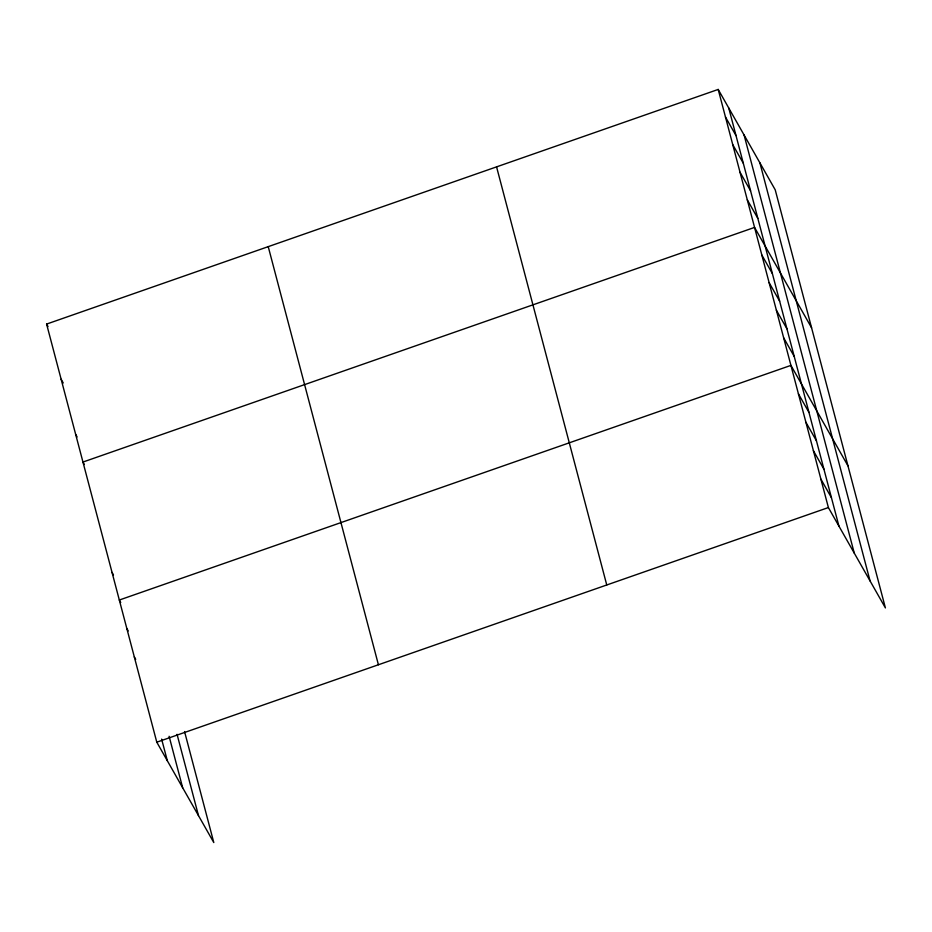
<?xml version="1.0" encoding="UTF-8"?>
<svg xmlns="http://www.w3.org/2000/svg" width="932" height="932" viewBox="0 0 932 932"><rect width="100%" height="100%" fill="white"/><g stroke="black" fill="none" stroke-linecap="round" stroke-linejoin="round"><path stroke-width="1.4" d="M184.548 731.538L213.801 842.563L156.786 742.187L46.6 324.08L718.199 89.437L775.214 189.813L885.4 607.92L828.385 507.556L718.199 89.437M156.786 742.187L828.385 507.556M725.469 117.036L736.012 135.594M732.738 144.635L743.282 163.193M740.008 172.222L750.551 190.78M747.289 199.821L757.832 218.379M811.574 327.784L754.559 227.42L82.96 462.051L84.369 464.532M761.828 255.019L772.372 273.565M769.098 282.606L779.641 301.164M776.379 310.205L786.911 328.763M783.649 337.803L794.192 356.362M847.934 465.767L790.918 365.391L119.319 600.033L120.729 602.503M798.409 393.828L808.953 412.387M805.9 422.254L816.444 440.813M813.391 450.692L823.935 469.25M820.882 479.118L831.426 497.676M46.6 324.08L48.01 326.55M61.139 379.266L63.248 382.982M75.69 434.463L77.1 436.933M112.05 572.434L113.459 574.904M126.81 628.459L128.22 630.941M134.301 656.897L135.711 659.367M759.883 162.82L870.057 580.927M744.074 135L854.26 553.107M728.742 107.996L838.928 526.114M496.57 166.875L606.755 584.981M268.23 246.642L378.415 664.761M177.057 734.323L198.469 815.558M169.111 736.292L182.66 787.738M161.62 739.088L167.329 760.745"/></g></svg>
